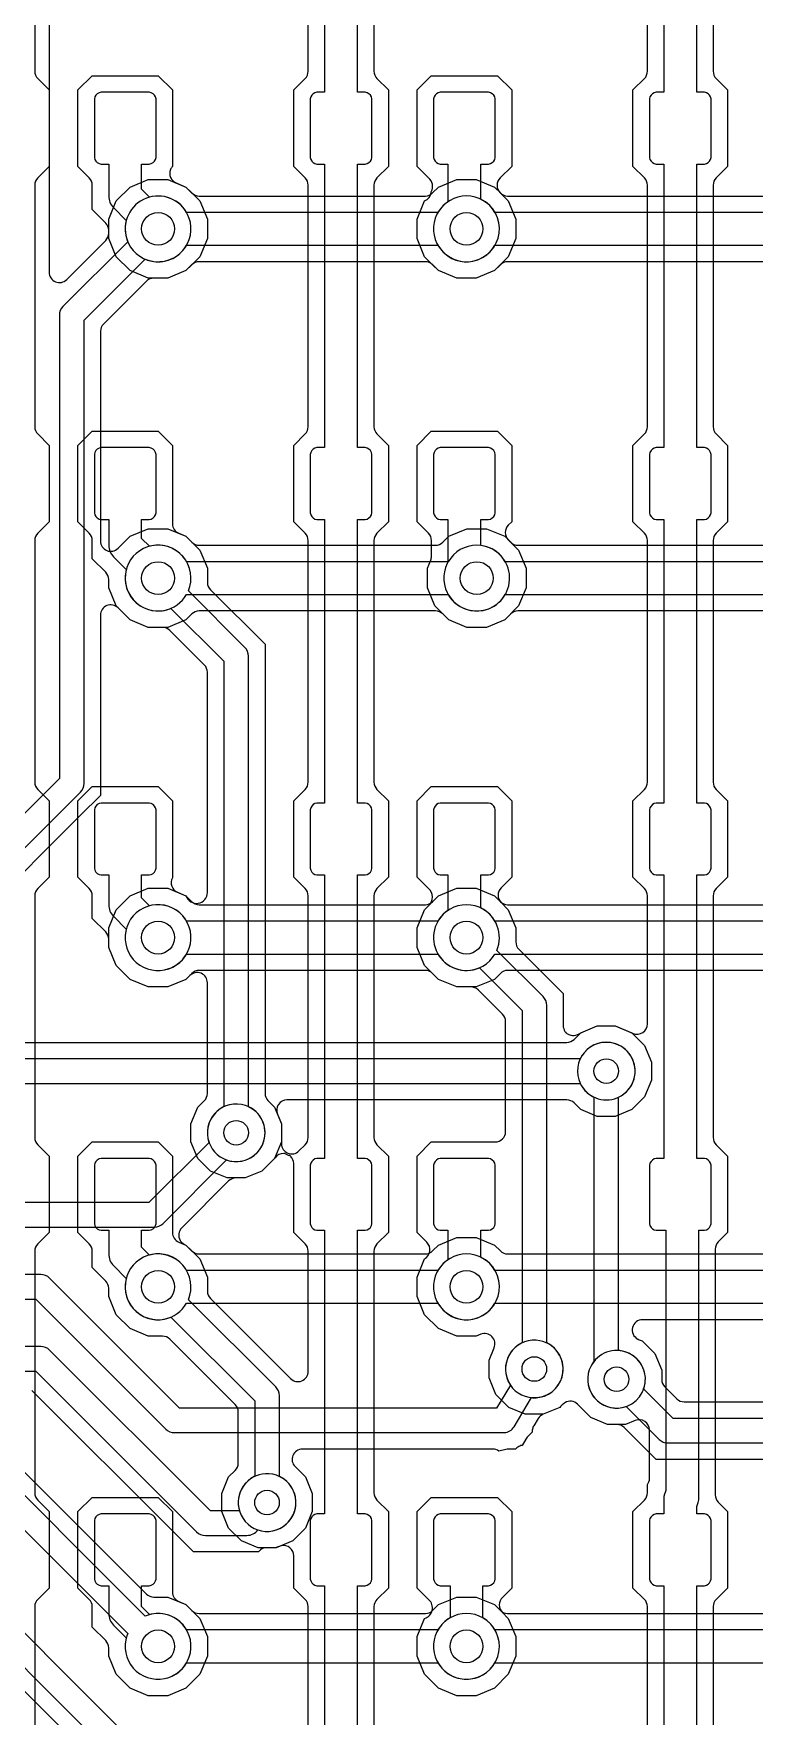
# Model space of a CAD drawing. Header units: millimetres. Extents: x -12.6 to 79.4, y -27 to 65.1.
# Drawn here: x 10.15 to 19.05, y -3.28 to 17.53 of the extents above; entities that cross this region are included whole.
import ezdxf

# ---------------------------------------------------------------- set-up
doc = ezdxf.new("R2010")
doc.units = ezdxf.units.MM

msp = doc.modelspace()

# ---------------------------------------------------------------- linework, layer by layer
at = {"layer": '16_copper'}
for points in [[(10.338, 18.85), (10.338, 14.576, 0.668179), (10.555, 14.486), (11.037, 14.969, 0.198912), (11.074, 15.059), (11.074, 15.234), (11.167, 15.458), (11.339, 15.63), (11.563, 15.723), (11.805, 15.723), (12.029, 15.63), (12.103, 15.557, 0.198917), (12.192, 15.519), (14.986, 15.519, 0.198912), (15.075, 15.557), (15.149, 15.63), (15.373, 15.723), (15.615, 15.723), (15.839, 15.63), (15.913, 15.557, 0.198912), (16.002, 15.519), (19.304, 15.519, 0.198912)], [(19.46, 15.316), (15.846, 15.316, 0.577351), (15.142, 15.316), (12.036, 15.316, 0.940515), (11.31, 14.954), (10.509, 14.154, 0.198912), (10.465, 14.046), (10.465, 8.318), (5.982, 3.835)], [(6.153, 3.575), (10.725, 8.147, 0.198912), (10.77, 8.255), (10.77, 13.983), (11.525, 14.739, 0.37875), (12.036, 14.91), (15.142, 14.91, 0.577351), (15.846, 14.91), (19.46, 14.91, 0.577351)], [(19.304, 14.707), (16.002, 14.707, 0.198912), (15.913, 14.669), (15.839, 14.596), (15.615, 14.503), (15.373, 14.503), (15.149, 14.596), (15.075, 14.669, 0.198912), (14.986, 14.707), (12.192, 14.707, 0.198917), (12.103, 14.669), (12.029, 14.596), (11.805, 14.503), (11.63, 14.503, 0.198912), (11.54, 14.466), (11.01, 13.936, 0.198912), (10.973, 13.846), (10.973, 11.253, 0.668179), (11.19, 11.163), (11.339, 11.312), (11.563, 11.405), (11.805, 11.405), (12.029, 11.312), (12.103, 11.239, 0.198912), (12.192, 11.201), (15.113, 11.201, 0.198917), (15.202, 11.239), (15.276, 11.312), (15.5, 11.405), (15.742, 11.405), (15.966, 11.312), (16.04, 11.239, 0.198917), (16.129, 11.201), (19.304, 11.201, 0.198917)], [(19.46, 10.998), (15.973, 10.998, 0.577351), (15.269, 10.998), (12.036, 10.998), (12.023, 11.021), (11.99, 11.064), (11.953, 11.101), (11.91, 11.134), (11.864, 11.16), (11.815, 11.181), (11.763, 11.194), (11.711, 11.201), (11.657, 11.201), (11.605, 11.194), (11.553, 11.181), (11.504, 11.16), (11.458, 11.134), (11.415, 11.101), (11.378, 11.064), (11.345, 11.021), (11.319, 10.975), (11.298, 10.926), (11.285, 10.874), (11.278, 10.822), (11.278, 10.768), (11.285, 10.716), (11.298, 10.664), (11.319, 10.615), (11.345, 10.569), (11.378, 10.526), (11.415, 10.489), (11.458, 10.456), (11.504, 10.43), (11.553, 10.409), (11.605, 10.396), (11.657, 10.389), (11.711, 10.389), (11.763, 10.396, 0.215979), (12.036, 10.592), (15.269, 10.592, 0.577351), (15.973, 10.592), (19.46, 10.592, 0.577351)], [(19.304, 10.389), (16.129, 10.389, 0.198917), (16.04, 10.351), (15.966, 10.278), (15.742, 10.185), (15.5, 10.185), (15.276, 10.278), (15.202, 10.351, 0.198917), (15.113, 10.389), (12.192, 10.389, 0.198912), (12.103, 10.351), (12.029, 10.278), (11.805, 10.185), (11.563, 10.185), (11.339, 10.278), (11.19, 10.427, 0.668179), (10.973, 10.337), (10.973, 8.108), (10.727, 7.862), (8.34, 5.475, 0.668179)], [(11.868, -4.083), (8.693, -0.908, 0.198912), (8.585, -0.864), (1.282, -0.864), (-3.326, 3.745), (-3.326, 6.272), (-3.279, 6.272), (-3.279, 7.972), (-3.679, 7.972), (-3.679, 6.272), (-3.631, 6.272), (-3.631, 3.682, 0.198912), (-3.587, 3.574), (1.111, -1.124, 0.198912), (1.219, -1.168), (8.522, -1.168), (11.608, -4.254)], [(19.177, 5.944), (16.002, 5.944, 0.198917), (15.913, 5.906), (15.839, 5.833), (15.615, 5.74), (15.373, 5.74), (15.149, 5.833), (15.075, 5.906, 0.198917), (14.986, 5.944), (12.192, 5.944, 0.198912), (12.103, 5.906), (12.029, 5.833), (11.805, 5.74), (11.563, 5.74), (11.339, 5.833), (11.167, 6.005), (11.074, 6.229), (11.074, 6.471), (11.167, 6.695), (11.339, 6.867), (11.563, 6.96), (11.805, 6.96), (12.029, 6.867), (12.103, 6.794, 0.198912), (12.192, 6.756), (14.986, 6.756, 0.198917), (15.075, 6.794), (15.149, 6.867), (15.373, 6.96), (15.615, 6.96), (15.839, 6.867), (15.913, 6.794, 0.198917), (16.002, 6.756), (19.177, 6.756, 0.198917)], [(19.333, 6.553), (15.846, 6.553, 0.577351), (15.142, 6.553), (12.036, 6.553), (12.023, 6.576), (11.99, 6.619), (11.953, 6.656), (11.91, 6.689), (11.864, 6.715), (11.815, 6.736), (11.763, 6.749), (11.711, 6.756), (11.657, 6.756), (11.605, 6.749), (11.553, 6.736), (11.504, 6.715), (11.458, 6.689), (11.415, 6.656), (11.378, 6.619), (11.345, 6.576), (11.319, 6.53), (11.298, 6.481), (11.285, 6.429), (11.278, 6.377), (11.278, 6.323), (11.285, 6.271), (11.298, 6.219), (11.319, 6.17), (11.345, 6.124), (11.378, 6.081), (11.415, 6.044), (11.458, 6.011), (11.504, 5.985), (11.553, 5.964), (11.605, 5.951), (11.657, 5.944), (11.711, 5.944), (11.763, 5.951, 0.215979), (12.036, 6.147), (15.142, 6.147, 0.577351), (15.846, 6.147), (19.333, 6.147, 0.577351)], [(8.945, 5.055), (16.734, 5.055, 0.198912), (16.824, 5.092), (16.905, 5.173), (17.11, 5.258), (17.332, 5.258), (17.538, 5.173), (17.695, 5.016), (17.78, 4.81), (17.78, 4.588), (17.695, 4.382), (17.538, 4.225), (17.332, 4.14), (17.11, 4.14), (16.905, 4.225), (16.824, 4.306, 0.198912), (16.734, 4.343), (13.276, 4.343, 0.534511), (13.158, 4.168), (13.208, 4.048), (13.208, 3.826), (13.123, 3.62), (12.966, 3.463), (12.76, 3.378), (12.646, 3.378, 0.198912), (12.556, 3.341), (11.976, 2.761, 0.345798), (11.957, 2.605), (11.963, 2.597, 0.145357), (12.029, 2.549), (12.103, 2.476, 0.198912), (12.192, 2.438), (14.986, 2.438, 0.198912), (15.075, 2.476), (15.149, 2.549), (15.373, 2.642), (15.615, 2.642), (15.839, 2.549), (15.913, 2.476, 0.198912), (16.002, 2.438), (19.177, 2.438, 0.198912)], [(8.78, 4.547), (16.899, 4.547, 0.944056), (17.559, 4.814), (17.541, 4.857, 0.627338), (16.899, 4.851), (8.78, 4.851)], [(-2.086, 4.189), (1.71, 0.393, 0.198912), (1.8, 0.356), (9.418, 0.356), (11.54, -1.766, 0.198912), (11.63, -1.803), (11.805, -1.803), (12.029, -1.896), (12.103, -1.969, 0.198912), (12.192, -2.007), (14.986, -2.007, 0.198912), (15.075, -1.969), (15.149, -1.896), (15.373, -1.803), (15.615, -1.803), (15.839, -1.896), (15.913, -1.969, 0.198912), (16.002, -2.007), (19.177, -2.007, 0.198912)], [(19.333, -2.21), (15.846, -2.21, 0.577351), (15.142, -2.21), (12.036, -2.21, 0.37875), (11.525, -2.039), (9.379, 0.108, 0.198912), (9.271, 0.152), (1.663, 0.152), (-2.326, 4.142)], [(19.333, 2.235), (15.846, 2.235, 0.577351), (15.142, 2.235), (12.036, 2.235), (12.023, 2.258), (11.99, 2.301), (11.953, 2.338), (11.91, 2.371), (11.864, 2.397), (11.815, 2.418), (11.763, 2.431), (11.711, 2.438), (11.657, 2.438), (11.605, 2.431), (11.553, 2.418), (11.504, 2.397), (11.458, 2.371), (11.415, 2.338), (11.378, 2.301), (11.345, 2.258), (11.319, 2.212), (11.298, 2.163), (11.285, 2.111), (11.278, 2.059), (11.278, 2.005), (11.285, 1.953), (11.298, 1.901), (11.319, 1.852), (11.345, 1.806), (11.378, 1.763), (11.415, 1.726), (11.458, 1.693), (11.504, 1.667), (11.553, 1.646), (11.605, 1.633), (11.657, 1.626), (11.711, 1.626), (11.763, 1.633, 0.215979), (12.036, 1.829), (15.142, 1.829, 0.577351), (15.846, 1.829), (19.333, 1.829, 0.577351)], [(2.362, 1.88), (10.173, 1.88), (11.779, 0.273, 0.198912), (11.887, 0.229), (15.951, 0.229), (15.96, 0.23, 0.247828), (16.082, 0.303), (16.297, 0.662, 0.951888), (16.402, 1.366), (16.356, 1.372, 0.621638), (16.036, 0.818), (15.865, 0.533), (11.95, 0.533), (10.344, 2.14, 0.198912), (10.236, 2.184), (2.425, 2.184)], [(19.177, 1.626), (17.669, 1.626, 0.785538), (17.61, 1.386), (17.616, 1.384, 0.090132), (17.665, 1.363), (17.822, 1.206), (17.907, 1), (17.907, 0.886, 0.198912), (17.944, 0.796), (18.093, 0.647, 0.198912), (18.183, 0.61), (40.864, 0.61, 0.198912)], [(1.854, 0.991), (10.173, 0.991), (12.16, -0.997, 0.198912), (12.268, -1.041), (12.776, -1.041), (12.782, -1.041, 0.253753), (12.916, -0.972), (12.961, -0.985, 1), (13.1, -0.285), (13.054, -0.279, 0.493144), (12.681, -0.705), (12.689, -0.737), (12.331, -0.737), (10.344, 1.251, 0.198912), (10.236, 1.295), (1.917, 1.295)], [(40.864, -0.102), (17.836, -0.102), (17.441, 0.293, 0.198912), (17.352, 0.33), (17.237, 0.33), (17.032, 0.415), (16.867, 0.58, 0.345798), (16.711, 0.599), (16.688, 0.582, 0.093717), (16.649, 0.542), (16.44, 0.456, 0.160789), (16.38, 0.404), (16.325, 0.313, 0.086886), (16.31, 0.272), (16.307, 0.26, 0.040721), (16.307, 0.234), (16.245, 0.172, 0.06132), (16.226, 0.147), (16.18, 0.072, 0.113915), (16.128, 0.05), (16.117, 0.043, 0.040732), (16.098, 0.025), (16.011, 0.025, 0.061317), (15.98, 0.022), (15.895, 0, 0.163245), (15.818, 0.025), (13.467, 0.025, 0.668179), (13.377, -0.191), (13.504, -0.318), (13.589, -0.524), (13.589, -0.746), (13.504, -0.952), (13.347, -1.109), (13.141, -1.194), (13.027, -1.194, 0.16802), (12.948, -1.221), (12.942, -1.227, 0.04071), (12.923, -1.245), (12.121, -1.245), (11.875, -0.999), (10.126, 0.75, 0.198912)], [(9.208, -0.152), (11.31, -2.254), (11.298, -2.282), (11.285, -2.334), (11.278, -2.386), (11.278, -2.44), (11.285, -2.492), (11.298, -2.544), (11.319, -2.593), (11.345, -2.639), (11.378, -2.682), (11.415, -2.719), (11.458, -2.752), (11.504, -2.778), (11.553, -2.799), (11.605, -2.812), (11.657, -2.819), (11.711, -2.819), (11.763, -2.812, 0.215979), (12.036, -2.616), (15.142, -2.616, 0.577351), (15.846, -2.616), (19.333, -2.616, 0.577351)], [(11.367, -4.301), (8.475, -1.409, 0.198912), (8.385, -1.372), (1.728, -1.372, 0.668185), (1.638, -1.588), (1.736, -1.687), (1.829, -1.911), (1.829, -2.014, 0.198912), (1.866, -2.104), (7.319, -7.557, 0.198912)]]:
    msp.add_lwpolyline(points, format="xyb", dxfattribs=at)
for points in [[(11.639, 2.769, 0.189183), (11.741, 2.813), (12.529, 3.602, 0.944056), (12.807, 4.257), (12.764, 4.274, 0.627341), (12.314, 3.817), (11.57, 3.073), (2.806, 3.073), (0.674, 5.206), (0.674, 6.272), (0.721, 6.272), (0.721, 7.972), (0.321, 7.972), (0.321, 6.272), (0.369, 6.272), (0.369, 5.143, 0.198912), (0.413, 5.035), (2.635, 2.813, 0.198912), (2.743, 2.769), (11.633, 2.769)], [(41.421, -0.096, 1), (41.282, 0.604), (41.237, 0.591, 0.203027), (41.029, 0.406), (18.046, 0.406), (17.683, 0.769, 0.944056), (17.029, 1.047), (17.011, 1.004, 0.627341), (17.468, 0.554), (17.875, 0.146, 0.198912), (17.983, 0.102), (41.029, 0.102), (41.032, 0.096), (41.055, 0.056), (41.083, 0.019), (41.116, -0.014), (41.153, -0.042), (41.194, -0.066), (41.237, -0.083), (41.282, -0.096), (41.328, -0.102), (41.375, -0.102)]]:
    msp.add_lwpolyline(points, format="xyb", close=True, dxfattribs=at)
at = {"layer": '1_copper'}
for points in [[(13.741, 20.307), (13.741, 16.802), (13.646, 16.802), (13.622, 16.796), (13.6, 16.783), (13.583, 16.765), (13.57, 16.744), (13.564, 16.719), (13.564, 15.996), (13.57, 15.972), (13.583, 15.95), (13.6, 15.932), (13.622, 15.92), (13.646, 15.913), (13.741, 15.913), (13.741, 12.408), (13.646, 12.408), (13.622, 12.401), (13.6, 12.389), (13.583, 12.371), (13.57, 12.349), (13.564, 12.325), (13.564, 11.602), (13.57, 11.577), (13.583, 11.556), (13.6, 11.538), (13.622, 11.525), (13.646, 11.519), (13.741, 11.519), (13.741, 8.014), (13.646, 8.014), (13.622, 8.007), (13.6, 7.995), (13.583, 7.977), (13.57, 7.955), (13.564, 7.931), (13.564, 7.207), (13.57, 7.183), (13.583, 7.161), (13.6, 7.144), (13.622, 7.131), (13.646, 7.125), (13.741, 7.125), (13.741, 3.62), (13.646, 3.62), (13.622, 3.613), (13.6, 3.6), (13.583, 3.583), (13.57, 3.561), (13.564, 3.537), (13.564, 2.813), (13.57, 2.789), (13.583, 2.767), (13.6, 2.75), (13.622, 2.737), (13.646, 2.731), (13.741, 2.731), (13.741, -0.775), (13.646, -0.775), (13.622, -0.781), (13.6, -0.794), (13.583, -0.811), (13.57, -0.833), (13.564, -0.857), (13.564, -1.581), (13.57, -1.605), (13.583, -1.627), (13.6, -1.645), (13.622, -1.657), (13.646, -1.664), (13.741, -1.664), (13.741, -5.169)], [(14.148, -5.169), (14.148, -1.664), (14.243, -1.664), (14.267, -1.657), (14.289, -1.645), (14.307, -1.627), (14.319, -1.605), (14.326, -1.581), (14.326, -0.857), (14.319, -0.833), (14.307, -0.811), (14.289, -0.794), (14.267, -0.781), (14.243, -0.775), (14.148, -0.775), (14.148, 2.731), (14.243, 2.731), (14.267, 2.737), (14.289, 2.75), (14.307, 2.767), (14.319, 2.789), (14.326, 2.813), (14.326, 3.537), (14.319, 3.561), (14.307, 3.583), (14.289, 3.6), (14.267, 3.613), (14.243, 3.62), (14.148, 3.62), (14.148, 7.125), (14.243, 7.125), (14.267, 7.131), (14.289, 7.144), (14.307, 7.161), (14.319, 7.183), (14.326, 7.207), (14.326, 7.931), (14.319, 7.955), (14.307, 7.977), (14.289, 7.995), (14.267, 8.007), (14.243, 8.014), (14.148, 8.014), (14.148, 11.519), (14.243, 11.519), (14.267, 11.525), (14.289, 11.538), (14.307, 11.556), (14.319, 11.577), (14.326, 11.602), (14.326, 12.325), (14.319, 12.349), (14.307, 12.371), (14.289, 12.389), (14.267, 12.401), (14.243, 12.408), (14.148, 12.408), (14.148, 15.913), (14.243, 15.913), (14.267, 15.92), (14.289, 15.932), (14.307, 15.95), (14.319, 15.972), (14.326, 15.996), (14.326, 16.719), (14.319, 16.744), (14.307, 16.765), (14.289, 16.783), (14.267, 16.796), (14.243, 16.802), (14.148, 16.802), (14.148, 20.307)]]:
    msp.add_lwpolyline(points, dxfattribs=at)
for points in [[(17.932, 20.307), (17.932, 16.802), (17.837, 16.802), (17.813, 16.796), (17.791, 16.783), (17.774, 16.765), (17.761, 16.744), (17.755, 16.719), (17.755, 15.996), (17.761, 15.972), (17.774, 15.95), (17.791, 15.932), (17.813, 15.92), (17.837, 15.913), (17.932, 15.913), (17.932, 12.408), (17.837, 12.408), (17.813, 12.401), (17.791, 12.389), (17.774, 12.371), (17.761, 12.349), (17.755, 12.325), (17.755, 11.602), (17.761, 11.577), (17.774, 11.556), (17.791, 11.538), (17.813, 11.525), (17.837, 11.519), (17.932, 11.519), (17.932, 8.014), (17.837, 8.014), (17.813, 8.007), (17.791, 7.995), (17.774, 7.977), (17.761, 7.955), (17.755, 7.931), (17.755, 7.207), (17.761, 7.183), (17.774, 7.161), (17.791, 7.144), (17.813, 7.131), (17.837, 7.125), (17.932, 7.125), (17.932, 3.62), (17.837, 3.62), (17.813, 3.613), (17.791, 3.6), (17.774, 3.583), (17.761, 3.561), (17.755, 3.537), (17.755, 2.813), (17.761, 2.789), (17.774, 2.767), (17.791, 2.75), (17.813, 2.737), (17.837, 2.731), (17.958, 2.731), (17.958, -0.486, 0.126796), (17.932, -0.584), (17.932, -0.775), (17.837, -0.775), (17.813, -0.781), (17.791, -0.794), (17.774, -0.811), (17.761, -0.833), (17.755, -0.857), (17.755, -1.581), (17.761, -1.605), (17.774, -1.627), (17.791, -1.645), (17.813, -1.657), (17.837, -1.664), (17.932, -1.664), (17.932, -5.169)], [(18.339, -5.169), (18.339, -1.664), (18.434, -1.664), (18.458, -1.657), (18.48, -1.645), (18.498, -1.627), (18.51, -1.605), (18.517, -1.581), (18.517, -0.857), (18.51, -0.833), (18.498, -0.811), (18.48, -0.794), (18.458, -0.781), (18.434, -0.775), (18.339, -0.775), (18.339, -0.682, 0.056673), (18.357, -0.635), (18.361, -0.618, 0.041854), (18.364, -0.584), (18.364, 2.731), (18.434, 2.731), (18.458, 2.737), (18.48, 2.75), (18.498, 2.767), (18.51, 2.789), (18.517, 2.813), (18.517, 3.537), (18.51, 3.561), (18.498, 3.583), (18.48, 3.6), (18.458, 3.613), (18.434, 3.62), (18.339, 3.62), (18.339, 7.125), (18.434, 7.125), (18.458, 7.131), (18.48, 7.144), (18.498, 7.161), (18.51, 7.183), (18.517, 7.207), (18.517, 7.931), (18.51, 7.955), (18.498, 7.977), (18.48, 7.995), (18.458, 8.007), (18.434, 8.014), (18.339, 8.014), (18.339, 11.519), (18.434, 11.519), (18.458, 11.525), (18.48, 11.538), (18.498, 11.556), (18.51, 11.577), (18.517, 11.602), (18.517, 12.325), (18.51, 12.349), (18.498, 12.371), (18.48, 12.389), (18.458, 12.401), (18.434, 12.408), (18.339, 12.408), (18.339, 15.913), (18.434, 15.913), (18.458, 15.92), (18.48, 15.932), (18.498, 15.95), (18.51, 15.972), (18.517, 15.996), (18.517, 16.719), (18.51, 16.744), (18.498, 16.765), (18.48, 16.783), (18.458, 16.796), (18.434, 16.802), (18.339, 16.802), (18.339, 20.307)], [(10.16, 20.049), (10.16, 17.061, 0.198912), (10.197, 16.971), (10.338, 16.83), (10.338, 15.885), (10.197, 15.744, 0.198912), (10.16, 15.654), (10.16, 12.667, 0.198912), (10.197, 12.577), (10.338, 12.436), (10.338, 11.491), (10.197, 11.35, 0.198912), (10.16, 11.26), (10.16, 8.272, 0.198912), (10.197, 8.183), (10.338, 8.042), (10.338, 7.096), (10.197, 6.956, 0.198912), (10.16, 6.866), (10.16, 3.878, 0.198912), (10.197, 3.788), (10.338, 3.648), (10.338, 2.702), (10.197, 2.562, 0.198912), (10.16, 2.472), (10.16, -0.516, 0.198912), (10.197, -0.606), (10.338, -0.746), (10.338, -1.692), (10.197, -1.833, 0.198912), (10.16, -1.922), (10.16, -4.91, 0.198912)], [(13.538, -4.91), (13.538, -1.922, 0.198912), (13.501, -1.833), (13.36, -1.692), (13.36, -1.293, 0.475561), (13.208, -1.169), (13.192, -1.174, 0.092826), (13.141, -1.194), (12.919, -1.194), (12.714, -1.109), (12.556, -0.952), (12.471, -0.746), (12.471, -0.524), (12.556, -0.318), (12.637, -0.238, 0.198917), (12.675, -0.148), (12.675, 0.486, 0.198912), (12.637, 0.576), (11.828, 1.385, 0.198912), (11.738, 1.422), (11.563, 1.422), (11.339, 1.515), (11.167, 1.687), (11.074, 1.911), (11.074, 2.014, 0.198912), (11.037, 2.104), (10.871, 2.27), (10.871, 2.472, 0.198912), (10.834, 2.562), (10.693, 2.702), (10.693, 3.648), (10.868, 3.823), (11.687, 3.823), (11.862, 3.648), (11.862, 2.703, 0.30335), (11.94, 2.586), (12.029, 2.549), (12.201, 2.377), (12.294, 2.153), (12.294, 1.978, 0.198912), (12.331, 1.888), (13.321, 0.897, 0.668179), (13.538, 0.987), (13.538, 2.472, 0.198912), (13.501, 2.562), (13.36, 2.702), (13.36, 3.555, 0.195116), (13.321, 3.646), (13.314, 3.654, -0.12268), (13.246, 3.681), (13.236, 3.682, 0.242605), (13.129, 3.627), (12.966, 3.463), (12.76, 3.378), (12.538, 3.378), (12.333, 3.463), (12.175, 3.62), (12.09, 3.826), (12.09, 4.048), (12.175, 4.254), (12.256, 4.334, 0.198912), (12.294, 4.424), (12.294, 5.791, 0.668191), (12.077, 5.881), (12.029, 5.833), (11.805, 5.74), (11.563, 5.74), (11.339, 5.833), (11.167, 6.005), (11.074, 6.229), (11.074, 6.332, 0.198912), (11.037, 6.422), (10.871, 6.588), (10.871, 6.866, 0.198912), (10.834, 6.956), (10.693, 7.096), (10.693, 8.042), (10.868, 8.217), (11.687, 8.217), (11.862, 8.042), (11.862, 7.088, 0.445658), (11.924, 6.91), (12.029, 6.867, 0.860689), (12.294, 6.909), (12.294, 9.63, 0.198912), (12.256, 9.72), (11.828, 10.148, 0.198912), (11.738, 10.185), (11.563, 10.185), (11.339, 10.278), (11.167, 10.45), (11.074, 10.674), (11.074, 10.777, 0.198912), (11.037, 10.867), (10.871, 11.033), (10.871, 11.26, 0.198912), (10.834, 11.35), (10.693, 11.491), (10.693, 12.436), (10.868, 12.611), (11.687, 12.611), (11.862, 12.436), (11.862, 11.466, 0.30335), (11.94, 11.349), (12.029, 11.312), (12.201, 11.14), (12.294, 10.916), (12.294, 10.741, 0.198912), (12.331, 10.651), (13.005, 9.977), (13.005, 4.424, 0.198912), (13.042, 4.334), (13.123, 4.254), (13.208, 4.048), (13.208, 3.802, 0.668185), (13.425, 3.712), (13.501, 3.788, 0.198908), (13.538, 3.878), (13.538, 6.866, 0.198912), (13.501, 6.956), (13.36, 7.096), (13.36, 8.042), (13.501, 8.183, 0.198912), (13.538, 8.272), (13.538, 11.26, 0.198912), (13.501, 11.35), (13.36, 11.491), (13.36, 12.436), (13.501, 12.577, 0.198912), (13.538, 12.667), (13.538, 15.654, 0.198912), (13.501, 15.744), (13.36, 15.885), (13.36, 16.83), (13.501, 16.971, 0.198912), (13.538, 17.061), (13.538, 20.049, 0.198912)], [(14.351, 20.049), (14.351, 17.061, 0.198912), (14.388, 16.971), (14.529, 16.83), (14.529, 15.885), (14.388, 15.744, 0.198912), (14.351, 15.654), (14.351, 12.667, 0.198912), (14.388, 12.577), (14.529, 12.436), (14.529, 11.491), (14.388, 11.35, 0.198912), (14.351, 11.26), (14.351, 8.272, 0.198912), (14.388, 8.183), (14.529, 8.042), (14.529, 7.096), (14.388, 6.956, 0.198912), (14.351, 6.866), (14.351, 3.878, 0.198912), (14.388, 3.788), (14.529, 3.648), (14.529, 2.702), (14.388, 2.562, 0.198912), (14.351, 2.472), (14.351, -0.516, 0.198912), (14.388, -0.606), (14.529, -0.746), (14.529, -1.692), (14.388, -1.833, 0.198912), (14.351, -1.922), (14.351, -4.91, 0.198912)], [(17.729, -4.91), (17.729, -1.922, 0.198912), (17.692, -1.833), (17.551, -1.692), (17.551, -0.746), (17.692, -0.606, 0.198912), (17.729, -0.516), (17.729, -0.413, 0.160537), (17.755, -0.338), (17.755, 0.262, 0.534511), (17.579, 0.38), (17.459, 0.33), (17.237, 0.33), (17.032, 0.415), (16.867, 0.58, 0.345798), (16.711, 0.599), (16.688, 0.582, 0.093725), (16.649, 0.542), (16.443, 0.457), (16.221, 0.457), (16.016, 0.542), (15.858, 0.699), (15.773, 0.905), (15.773, 1.127), (15.836, 1.279, 0.668186), (15.671, 1.445), (15.615, 1.422), (15.373, 1.422), (15.149, 1.515), (14.977, 1.687), (14.884, 1.911), (14.884, 2.153), (14.977, 2.377, 0.50006), (15.003, 2.583), (14.884, 2.702), (14.884, 3.648), (15.059, 3.823), (15.85, 3.823, 0.414214), (15.977, 3.95), (15.977, 5.312, 0.198912), (15.939, 5.402), (15.638, 5.703, 0.198912), (15.548, 5.74), (15.373, 5.74), (15.149, 5.833), (14.977, 6.005), (14.884, 6.229), (14.884, 6.471), (14.977, 6.695), (15.025, 6.743), (15.028, 6.747, 0.449577), (15.025, 6.956), (14.884, 7.096), (14.884, 8.042), (15.059, 8.217), (15.878, 8.217), (16.053, 8.042), (16.053, 7.096), (15.921, 6.965, 0.414219), (15.921, 6.785), (16.011, 6.695), (16.104, 6.471), (16.104, 6.296, 0.198912), (16.141, 6.206), (16.688, 5.659), (16.688, 5.262, 0.128922), (16.711, 5.19), (16.715, 5.184), (16.72, 5.179), (16.723, 5.174), (16.729, 5.169), (16.735, 5.164), (16.74, 5.16, 0.322099), (16.905, 5.173), (17.11, 5.258), (17.332, 5.258), (17.554, 5.166, 0.534511), (17.729, 5.283), (17.729, 6.866, 0.198912), (17.692, 6.956), (17.551, 7.096), (17.551, 8.042), (17.692, 8.183, 0.198912), (17.729, 8.272), (17.729, 11.26, 0.198912), (17.692, 11.35), (17.551, 11.491), (17.551, 12.436), (17.692, 12.577, 0.198912), (17.729, 12.667), (17.729, 15.654, 0.198912), (17.692, 15.744), (17.551, 15.885), (17.551, 16.83), (17.692, 16.971, 0.198912), (17.729, 17.061), (17.729, 20.049, 0.198912)], [(18.542, 20.049), (18.542, 17.061, 0.198912), (18.579, 16.971), (18.72, 16.83), (18.72, 15.885), (18.579, 15.744, 0.198912), (18.542, 15.654), (18.542, 12.667, 0.198912), (18.579, 12.577), (18.72, 12.436), (18.72, 11.491), (18.579, 11.35, 0.198912), (18.542, 11.26), (18.542, 8.272, 0.198912), (18.579, 8.183), (18.72, 8.042), (18.72, 7.096), (18.579, 6.956, 0.198912), (18.542, 6.866), (18.542, 3.878, 0.198912), (18.579, 3.788), (18.72, 3.648), (18.72, 2.702), (18.605, 2.587, 0.198912), (18.567, 2.497), (18.567, -0.541, 0.198912), (18.605, -0.631), (18.72, -0.746), (18.72, -1.692), (18.579, -1.833, 0.198912), (18.542, -1.922), (18.542, -4.91, 0.198912)]]:
    msp.add_lwpolyline(points, format="xyb", dxfattribs=at)
for points in [[(11.563, 14.503), (11.339, 14.596), (11.167, 14.768), (11.074, 14.992), (11.074, 15.095, 0.198912), (11.037, 15.185), (10.871, 15.351), (10.871, 15.654, 0.198912), (10.834, 15.744), (10.693, 15.885), (10.693, 16.83), (10.868, 17.005), (11.687, 17.005), (11.862, 16.83), (11.862, 15.884, 0.069475), (11.838, 15.849), (11.837, 15.845, 0.409208), (11.906, 15.681), (12.029, 15.63), (12.201, 15.458), (12.294, 15.234), (12.294, 14.992), (12.201, 14.768), (12.029, 14.596), (11.805, 14.503)], [(15.373, 14.503), (15.149, 14.596), (14.977, 14.768), (14.884, 14.992), (14.884, 15.234), (14.977, 15.458, 0.260225), (15.058, 15.564), (15.059, 15.571, 0.358954), (15.025, 15.744), (14.884, 15.885), (14.884, 16.83), (15.059, 17.005), (15.878, 17.005), (16.053, 16.83), (16.053, 15.885), (15.912, 15.744, 0.426172), (15.912, 15.557), (16.011, 15.458), (16.104, 15.234), (16.104, 14.992), (16.011, 14.768), (15.839, 14.596), (15.615, 14.503)], [(11.763, 14.714, 1), (11.605, 15.512), (11.579, 15.506), (11.481, 15.604), (11.481, 15.913), (11.576, 15.913), (11.6, 15.92), (11.622, 15.932), (11.64, 15.95), (11.652, 15.972), (11.659, 15.996), (11.659, 16.719), (11.652, 16.744), (11.64, 16.765), (11.622, 16.783), (11.6, 16.796), (11.576, 16.802), (10.979, 16.802), (10.955, 16.796), (10.933, 16.783), (10.916, 16.765), (10.903, 16.744), (10.897, 16.719), (10.897, 15.996), (10.903, 15.972), (10.916, 15.95), (10.933, 15.932), (10.955, 15.92), (10.979, 15.913), (11.074, 15.913), (11.074, 15.519, 0.198912), (11.134, 15.376), (11.291, 15.218), (11.285, 15.192), (11.278, 15.14), (11.278, 15.086), (11.285, 15.034), (11.298, 14.982), (11.319, 14.933), (11.345, 14.887), (11.378, 14.844), (11.415, 14.807), (11.458, 14.774), (11.504, 14.748), (11.553, 14.727), (11.605, 14.714), (11.657, 14.707), (11.711, 14.707)], [(15.573, 14.714, 0.718932), (15.672, 15.479), (15.672, 15.913), (15.767, 15.913), (15.791, 15.92), (15.813, 15.932), (15.831, 15.95), (15.843, 15.972), (15.85, 15.996), (15.85, 16.719), (15.843, 16.744), (15.831, 16.765), (15.813, 16.783), (15.791, 16.796), (15.767, 16.802), (15.17, 16.802), (15.146, 16.796), (15.124, 16.783), (15.107, 16.765), (15.094, 16.744), (15.088, 16.719), (15.088, 15.996), (15.094, 15.972), (15.107, 15.95), (15.124, 15.932), (15.146, 15.92), (15.17, 15.913), (15.265, 15.913), (15.265, 15.45), (15.225, 15.419), (15.188, 15.382), (15.155, 15.339), (15.129, 15.293), (15.108, 15.244), (15.095, 15.192), (15.088, 15.14), (15.088, 15.086), (15.095, 15.034), (15.108, 14.982), (15.129, 14.933), (15.155, 14.887), (15.188, 14.844), (15.225, 14.807), (15.268, 14.774), (15.314, 14.748), (15.363, 14.727), (15.415, 14.714), (15.467, 14.707), (15.521, 14.707)], [(15.5, 10.185), (15.276, 10.278), (15.104, 10.45), (15.011, 10.674), (15.011, 10.916), (15.053, 11.016, 0.098491), (15.062, 11.064), (15.062, 11.26, 0.198912), (15.025, 11.35), (14.884, 11.491), (14.884, 12.436), (15.059, 12.611), (15.878, 12.611), (16.053, 12.436), (16.053, 11.491), (16.01, 11.448, 0.414219), (16.01, 11.268), (16.138, 11.14), (16.231, 10.916), (16.231, 10.674), (16.138, 10.45), (15.966, 10.278), (15.742, 10.185)], [(12.719, 3.587, 0.722594), (12.802, 4.259), (12.802, 9.83, 0.198912), (12.757, 9.938), (12.058, 10.636, 0.624728), (11.579, 11.188), (11.481, 11.286), (11.481, 11.519), (11.576, 11.519), (11.6, 11.525), (11.622, 11.538), (11.64, 11.556), (11.652, 11.577), (11.659, 11.602), (11.659, 12.325), (11.652, 12.349), (11.64, 12.371), (11.622, 12.389), (11.6, 12.401), (11.576, 12.408), (10.979, 12.408), (10.955, 12.401), (10.933, 12.389), (10.916, 12.371), (10.903, 12.349), (10.897, 12.325), (10.897, 11.602), (10.903, 11.577), (10.916, 11.556), (10.933, 11.538), (10.955, 11.525), (10.979, 11.519), (11.074, 11.519), (11.074, 11.201, 0.198912), (11.134, 11.058), (11.291, 10.9, 0.624728), (11.843, 10.421), (12.497, 9.767), (12.497, 4.259), (12.492, 4.257), (12.451, 4.233), (12.414, 4.205), (12.381, 4.172), (12.353, 4.135), (12.33, 4.095), (12.312, 4.052), (12.3, 4.007), (12.294, 3.96), (12.294, 3.914), (12.3, 3.867), (12.312, 3.822), (12.33, 3.779), (12.353, 3.739), (12.381, 3.702), (12.414, 3.669), (12.451, 3.641), (12.492, 3.617), (12.535, 3.6), (12.58, 3.587), (12.626, 3.581), (12.673, 3.581)], [(15.7, 10.396, 0.850835), (15.672, 11.198), (15.672, 11.519), (15.767, 11.519), (15.791, 11.525), (15.813, 11.538), (15.831, 11.556), (15.843, 11.577), (15.85, 11.602), (15.85, 12.325), (15.843, 12.349), (15.831, 12.371), (15.813, 12.389), (15.791, 12.401), (15.767, 12.408), (15.17, 12.408), (15.146, 12.401), (15.124, 12.389), (15.107, 12.371), (15.094, 12.349), (15.088, 12.325), (15.088, 11.602), (15.094, 11.577), (15.107, 11.556), (15.124, 11.538), (15.146, 11.525), (15.17, 11.519), (15.265, 11.519), (15.265, 10.992), (15.256, 10.975), (15.235, 10.926), (15.222, 10.874), (15.215, 10.822), (15.215, 10.768), (15.222, 10.716), (15.235, 10.664), (15.256, 10.615), (15.282, 10.569), (15.315, 10.526), (15.352, 10.489), (15.395, 10.456), (15.441, 10.43), (15.49, 10.409), (15.542, 10.396), (15.594, 10.389), (15.648, 10.389)], [(11.763, 5.951, 1), (11.605, 6.749), (11.579, 6.743), (11.481, 6.841), (11.481, 7.125), (11.576, 7.125), (11.6, 7.131), (11.622, 7.144), (11.64, 7.161), (11.652, 7.183), (11.659, 7.207), (11.659, 7.931), (11.652, 7.955), (11.64, 7.977), (11.622, 7.995), (11.6, 8.007), (11.576, 8.014), (10.979, 8.014), (10.955, 8.007), (10.933, 7.995), (10.916, 7.977), (10.903, 7.955), (10.897, 7.931), (10.897, 7.207), (10.903, 7.183), (10.916, 7.161), (10.933, 7.144), (10.955, 7.131), (10.979, 7.125), (11.074, 7.125), (11.074, 6.756, 0.198912), (11.134, 6.613), (11.291, 6.455), (11.285, 6.429), (11.278, 6.377), (11.278, 6.323), (11.285, 6.271), (11.298, 6.219), (11.319, 6.17), (11.345, 6.124), (11.378, 6.081), (11.415, 6.044), (11.458, 6.011), (11.504, 5.985), (11.553, 5.964), (11.605, 5.951), (11.657, 5.944), (11.711, 5.944)], [(16.402, 0.666, 0.722594), (16.485, 1.338), (16.485, 5.512, 0.198912), (16.44, 5.62), (15.868, 6.191, 0.39937), (15.672, 6.716), (15.672, 7.125), (15.767, 7.125), (15.791, 7.131), (15.813, 7.144), (15.831, 7.161), (15.843, 7.183), (15.85, 7.207), (15.85, 7.931), (15.843, 7.955), (15.831, 7.977), (15.813, 7.995), (15.791, 8.007), (15.767, 8.014), (15.17, 8.014), (15.146, 8.007), (15.124, 7.995), (15.107, 7.977), (15.094, 7.955), (15.088, 7.931), (15.088, 7.207), (15.094, 7.183), (15.107, 7.161), (15.124, 7.144), (15.146, 7.131), (15.17, 7.125), (15.265, 7.125), (15.265, 6.687, 0.906856), (15.653, 5.976), (16.18, 5.449), (16.18, 1.338), (16.175, 1.336), (16.134, 1.312), (16.097, 1.284), (16.064, 1.251), (16.036, 1.214), (16.013, 1.174), (15.995, 1.131), (15.983, 1.086), (15.977, 1.039), (15.977, 0.993), (15.983, 0.946), (15.995, 0.901), (16.013, 0.858), (16.036, 0.818), (16.064, 0.781), (16.097, 0.748), (16.134, 0.72), (16.175, 0.696), (16.218, 0.679), (16.263, 0.666), (16.309, 0.66), (16.356, 0.66)], [(17.418, 0.539, 0.874366), (17.374, 1.244), (17.374, 4.377, 0.944056), (17.107, 5.036), (17.064, 5.019, 0.627338), (17.069, 4.377), (17.069, 1.109), (17.052, 1.087), (17.029, 1.047), (17.011, 1.004), (16.999, 0.959), (16.993, 0.912), (16.993, 0.866), (16.999, 0.819), (17.011, 0.774), (17.029, 0.731), (17.052, 0.691), (17.08, 0.654), (17.113, 0.621), (17.15, 0.593), (17.191, 0.569), (17.234, 0.552), (17.279, 0.539), (17.325, 0.533), (17.372, 0.533)], [(13.1, -0.985, 0.722594), (13.183, -0.313), (13.183, 0.686, 0.198912), (13.138, 0.794), (12.058, 1.873, 0.624728), (11.579, 2.425), (11.481, 2.523), (11.481, 2.731), (11.576, 2.731), (11.6, 2.737), (11.622, 2.75), (11.64, 2.767), (11.652, 2.789), (11.659, 2.813), (11.659, 3.537), (11.652, 3.561), (11.64, 3.583), (11.622, 3.6), (11.6, 3.613), (11.576, 3.62), (10.979, 3.62), (10.955, 3.613), (10.933, 3.6), (10.916, 3.583), (10.903, 3.561), (10.897, 3.537), (10.897, 2.813), (10.903, 2.789), (10.916, 2.767), (10.933, 2.75), (10.955, 2.737), (10.979, 2.731), (11.074, 2.731), (11.074, 2.438, 0.198912), (11.134, 2.295), (11.291, 2.137, 0.624728), (11.843, 1.658), (12.878, 0.623), (12.878, -0.313), (12.873, -0.315), (12.832, -0.339), (12.795, -0.367), (12.762, -0.4), (12.734, -0.437), (12.711, -0.477), (12.693, -0.52), (12.681, -0.565), (12.675, -0.612), (12.675, -0.658), (12.681, -0.705), (12.693, -0.75), (12.711, -0.793), (12.734, -0.833), (12.762, -0.87), (12.795, -0.903), (12.832, -0.931), (12.873, -0.955), (12.916, -0.972), (12.961, -0.985), (13.007, -0.991), (13.054, -0.991)], [(15.573, 1.633, 0.718932), (15.672, 2.398), (15.672, 2.731), (15.767, 2.731), (15.791, 2.737), (15.813, 2.75), (15.831, 2.767), (15.843, 2.789), (15.85, 2.813), (15.85, 3.537), (15.843, 3.561), (15.831, 3.583), (15.813, 3.6), (15.791, 3.613), (15.767, 3.62), (15.17, 3.62), (15.146, 3.613), (15.124, 3.6), (15.107, 3.583), (15.094, 3.561), (15.088, 3.537), (15.088, 2.813), (15.094, 2.789), (15.107, 2.767), (15.124, 2.75), (15.146, 2.737), (15.17, 2.731), (15.265, 2.731), (15.265, 2.369), (15.225, 2.338), (15.188, 2.301), (15.155, 2.258), (15.129, 2.212), (15.108, 2.163), (15.095, 2.111), (15.088, 2.059), (15.088, 2.005), (15.095, 1.953), (15.108, 1.901), (15.129, 1.852), (15.155, 1.806), (15.188, 1.763), (15.225, 1.726), (15.268, 1.693), (15.314, 1.667), (15.363, 1.646), (15.415, 1.633), (15.467, 1.626), (15.521, 1.626)], [(11.563, -3.023), (11.339, -2.93), (11.167, -2.758), (11.074, -2.534), (11.074, -2.431, 0.198912), (11.037, -2.341), (10.871, -2.175), (10.871, -1.922, 0.198912), (10.834, -1.833), (10.693, -1.692), (10.693, -0.746), (10.868, -0.572), (11.687, -0.572), (11.862, -0.746), (11.862, -1.742, 0.30335), (11.94, -1.859), (12.029, -1.896), (12.201, -2.068), (12.294, -2.292), (12.294, -2.534), (12.201, -2.758), (12.029, -2.93), (11.805, -3.023)], [(15.373, -3.023), (15.149, -2.93), (14.977, -2.758), (14.884, -2.534), (14.884, -2.292), (14.977, -2.068, 0.576682), (15.029, -1.836), (14.884, -1.692), (14.884, -0.746), (15.059, -0.572), (15.878, -0.572), (16.053, -0.746), (16.053, -1.692), (15.938, -1.807, 0.426167), (15.938, -1.994), (16.011, -2.068), (16.104, -2.292), (16.104, -2.534), (16.011, -2.758), (15.839, -2.93), (15.615, -3.023)], [(11.763, -2.812, 1), (11.605, -2.014), (11.579, -2.02), (11.481, -1.922), (11.481, -1.664), (11.576, -1.664), (11.6, -1.657), (11.622, -1.645), (11.64, -1.627), (11.652, -1.605), (11.659, -1.581), (11.659, -0.857), (11.652, -0.833), (11.64, -0.811), (11.622, -0.794), (11.6, -0.781), (11.576, -0.775), (10.979, -0.775), (10.955, -0.781), (10.933, -0.794), (10.916, -0.811), (10.903, -0.833), (10.897, -0.857), (10.897, -1.581), (10.903, -1.605), (10.916, -1.627), (10.933, -1.645), (10.955, -1.657), (10.979, -1.664), (11.074, -1.664), (11.074, -2.007, 0.198912), (11.134, -2.15), (11.291, -2.308), (11.285, -2.334), (11.278, -2.386), (11.278, -2.44), (11.285, -2.492), (11.298, -2.544), (11.319, -2.593), (11.345, -2.639), (11.378, -2.682), (11.415, -2.719), (11.458, -2.752), (11.504, -2.778), (11.553, -2.799), (11.605, -2.812), (11.657, -2.819), (11.711, -2.819)], [(15.573, -2.812, 0.692109), (15.697, -2.061), (15.697, -1.664), (15.767, -1.664), (15.791, -1.657), (15.813, -1.645), (15.831, -1.627), (15.843, -1.605), (15.85, -1.581), (15.85, -0.857), (15.843, -0.833), (15.831, -0.811), (15.813, -0.794), (15.791, -0.781), (15.767, -0.775), (15.17, -0.775), (15.146, -0.781), (15.124, -0.794), (15.107, -0.811), (15.094, -0.833), (15.088, -0.857), (15.088, -1.581), (15.094, -1.605), (15.107, -1.627), (15.124, -1.645), (15.146, -1.657), (15.17, -1.664), (15.291, -1.664), (15.291, -2.061), (15.268, -2.074), (15.225, -2.107), (15.188, -2.144), (15.155, -2.187), (15.129, -2.233), (15.108, -2.282), (15.095, -2.334), (15.088, -2.386), (15.088, -2.44), (15.095, -2.492), (15.108, -2.544), (15.129, -2.593), (15.155, -2.639), (15.188, -2.682), (15.225, -2.719), (15.268, -2.752), (15.314, -2.778), (15.363, -2.799), (15.415, -2.812), (15.467, -2.819), (15.521, -2.819)]]:
    msp.add_lwpolyline(points, format="xyb", close=True, dxfattribs=at)
at = {"layer": 'drills_via_1_16'}
for centre, radius in [((11.684, 15.113), 0.203), ((15.494, 15.113), 0.203), ((11.684, 10.795), 0.203), ((15.621, 10.795), 0.203), ((11.684, 6.35), 0.203), ((15.494, 6.35), 0.203), ((17.221, 4.699), 0.152), ((12.649, 3.937), 0.152), ((11.684, 2.032), 0.203), ((15.494, 2.032), 0.203), ((16.332, 1.016), 0.152), ((17.348, 0.889), 0.152), ((13.03, -0.635), 0.152), ((11.684, -2.413), 0.203), ((15.494, -2.413), 0.203)]:
    msp.add_circle(centre, radius, dxfattribs=at)

doc.saveas('drawing.dxf')
